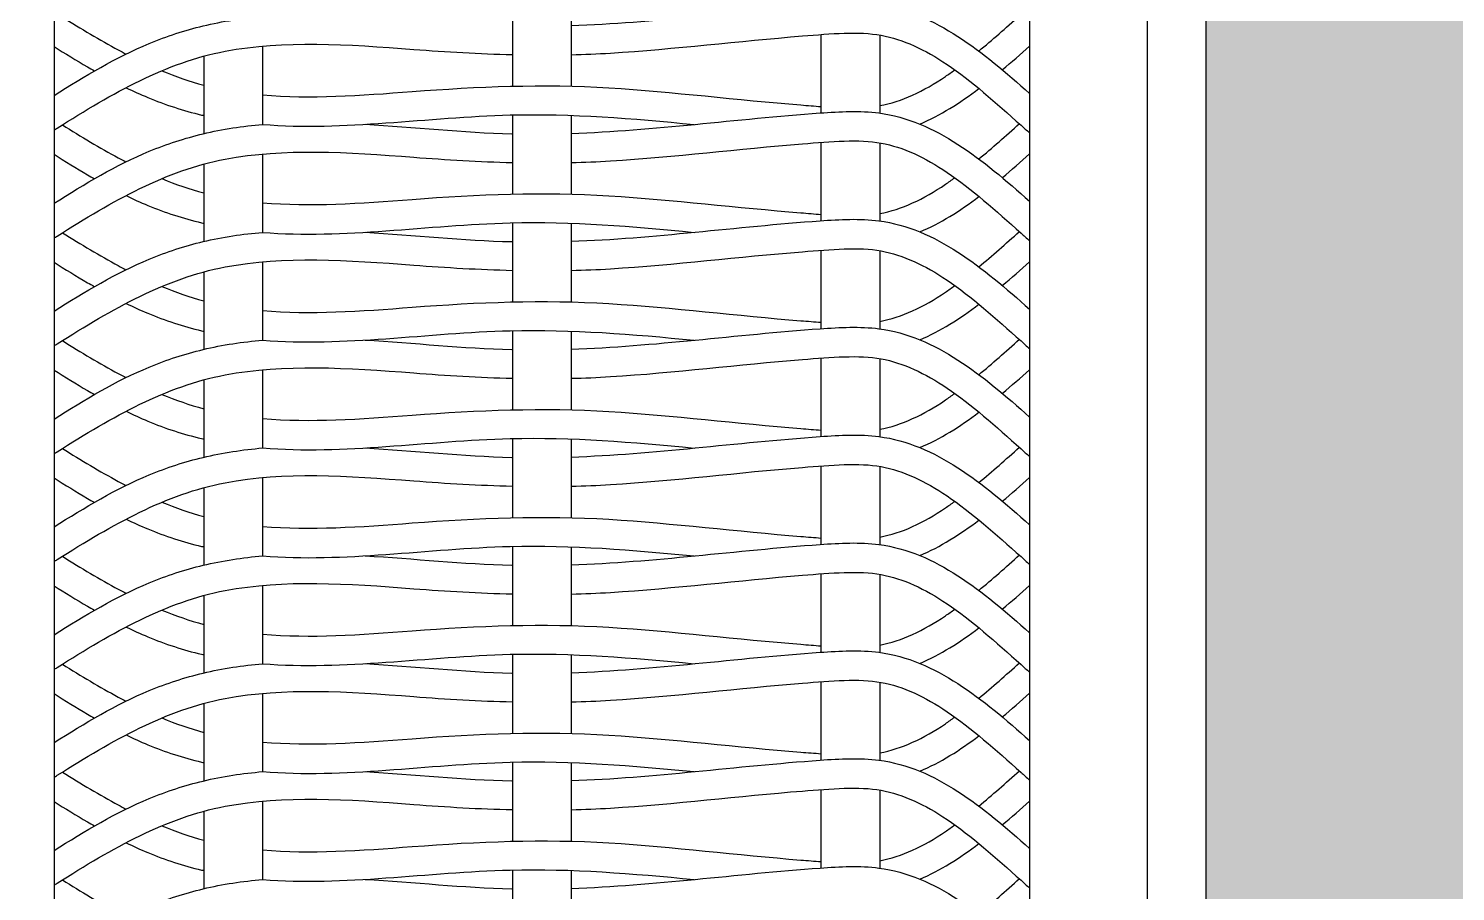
# Model space of a CAD drawing. Header units: millimetres. Extents: x 3409 to 3822, y 896 to 1108.
# Drawn here: x 3718.662 to 3719.876, y 1038.207 to 1038.941 of the extents above; entities that cross this region are included whole.
import ezdxf

# ---------------------------------------------------------------- set-up
doc = ezdxf.new("R2010")
doc.units = ezdxf.units.MM
doc.layers.add('a-epipla', color=8, linetype='Continuous')
doc.layers.add('toixoi_provolh', color=150, linetype='Continuous')

msp = doc.modelspace()

# ---------------------------------------------------------------- hatches: boundary and pattern name
at = {"layer": 'toixoi_provolh', "true_color": 0xa7a8aa}
h = msp.add_hatch(color=253, dxfattribs=at)
h.dxf.hatch_style = 1
h.paths.add_polyline_path([(3716.2639, 1040.6405), (3713.2639, 1040.6405), (3713.2639, 1040.2405), (3716.2639, 1040.2405)])
h.paths.add_polyline_path([(3713.2639, 1040.6405), (3712.8639, 1040.6405), (3712.8639, 1037.6405), (3713.2639, 1037.6405)])
h.paths.add_polyline_path([(3719.6639, 1040.6405), (3716.6639, 1040.6405), (3716.6639, 1040.2405), (3719.6639, 1040.2405)])
h.paths.add_polyline_path([(3716.6639, 1040.6405), (3716.2639, 1040.6405), (3716.2639, 1040.2405), (3716.2639, 1037.6405), (3716.6639, 1037.6405)])
h.paths.add_polyline_path([(3723.0639, 1040.6405), (3720.0639, 1040.6405), (3720.0639, 1040.2405), (3723.0639, 1040.2405)])
h.paths.add_polyline_path([(3720.0639, 1040.6405), (3719.6639, 1040.6405), (3719.6639, 1040.2405), (3719.6639, 1037.6405), (3720.0639, 1037.6405)])
h.paths.add_polyline_path([(3723.4639, 1040.6405), (3723.0639, 1040.6405), (3723.0639, 1040.2405), (3723.0639, 1037.6405), (3723.4639, 1037.6405)])

# ---------------------------------------------------------------- linework, layer by layer
at = {"layer": 'a-epipla'}
for p, q in [((3719.6139, 1040.1905), (3719.6139, 1037.6905)), ((3718.6839, 1040.0905), (3718.6839, 1037.6405)), ((3719.5139, 1040.0905), (3719.5139, 1037.6405)), ((3719.0739, 1038.9588), (3719.0739, 1038.8915)), ((3719.1239, 1038.9584), (3719.1239, 1038.8915)), ((3719.3364, 1038.9355), (3719.3364, 1038.8688)), ((3719.3864, 1038.9351), (3719.3864, 1038.8687)), ((3718.8614, 1038.9256), (3718.8614, 1038.859)), ((3718.8114, 1038.9171), (3718.8114, 1038.8512)), ((3719.0739, 1038.8671), (3719.0739, 1038.7997)), ((3719.1239, 1038.8667), (3719.1239, 1038.7997)), ((3719.3364, 1038.8438), (3719.3364, 1038.777)), ((3719.3864, 1038.8434), (3719.3864, 1038.7769)), ((3718.8114, 1038.8253), (3718.8114, 1038.7595)), ((3718.8614, 1038.8339), (3718.8614, 1038.7672)), ((3719.0739, 1038.7753), (3719.0739, 1038.708)), ((3719.1239, 1038.7749), (3719.1239, 1038.708)), ((3719.3364, 1038.752), (3719.3364, 1038.6853)), ((3719.3864, 1038.7516), (3719.3864, 1038.6852)), ((3718.8614, 1038.7421), (3718.8614, 1038.6755)), ((3718.8114, 1038.7336), (3718.8114, 1038.6677)), ((3719.0739, 1038.6836), (3719.0739, 1038.6162)), ((3719.1239, 1038.6832), (3719.1239, 1038.6163)), ((3719.3364, 1038.6603), (3719.3364, 1038.5936)), ((3719.3864, 1038.6599), (3719.3864, 1038.5934)), ((3718.8114, 1038.6418), (3718.8114, 1038.576)), ((3718.8614, 1038.6504), (3718.8614, 1038.5838)), ((3719.0739, 1038.5919), (3719.0739, 1038.5245)), ((3719.1239, 1038.5914), (3719.1239, 1038.5245)), ((3719.3364, 1038.5685), (3719.3364, 1038.5018)), ((3719.3864, 1038.5681), (3719.3864, 1038.5017)), ((3718.8614, 1038.5586), (3718.8614, 1038.492)), ((3718.8114, 1038.5501), (3718.8114, 1038.4842)), ((3719.0739, 1038.5001), (3719.0739, 1038.4328)), ((3719.1239, 1038.4997), (3719.1239, 1038.4328)), ((3719.3364, 1038.4768), (3719.3364, 1038.4101)), ((3719.3864, 1038.4764), (3719.3864, 1038.4099)), ((3718.8114, 1038.4583), (3718.8114, 1038.3925)), ((3718.8614, 1038.4669), (3718.8614, 1038.4003)), ((3719.0739, 1038.4084), (3719.0739, 1038.341)), ((3719.1239, 1038.408), (3719.1239, 1038.341)), ((3718.8614, 1038.3751), (3718.8614, 1038.3085)), ((3719.3364, 1038.385), (3719.3364, 1038.3183)), ((3719.3864, 1038.3846), (3719.3864, 1038.3182)), ((3718.8114, 1038.3666), (3718.8114, 1038.3007)), ((3719.0739, 1038.3166), (3719.0739, 1038.2493)), ((3719.1239, 1038.3162), (3719.1239, 1038.2493)), ((3719.3364, 1038.2933), (3719.3364, 1038.2266)), ((3719.3864, 1038.2929), (3719.3864, 1038.2264)), ((3718.8614, 1038.2834), (3718.8614, 1038.2168)), ((3718.8114, 1038.2749), (3718.8114, 1038.209)), ((3719.0739, 1038.2249), (3719.0739, 1038.1575)), ((3719.1239, 1038.2245), (3719.1239, 1038.1575))]:
    msp.add_line(p, q, dxfattribs=at)
for points, knots in [([(3719.1239, 1038.9431), (3719.1944, 1038.9455), (3719.2804, 1038.9577), (3719.4203, 1038.9654), (3719.4742, 1038.9207), (3719.5139, 1038.8853)], [0.4662693, 0.4662693, 0.4662693, 0.4662693, 0.6786549, 0.7286549, 0.877812, 0.877812, 0.877812, 0.877812]), ([(3718.6839, 1038.8837), (3718.7101, 1038.9001), (3718.7503, 1038.9244), (3718.8117, 1038.9445), (3718.8444, 1038.9493), (3718.8614, 1038.9507)], [0.0125232, 0.0125232, 0.0125232, 0.0125232, 0.1049264, 0.1530593, 0.2047826, 0.2047826, 0.2047826, 0.2047826]), ([(3718.6911, 1038.9504), (3718.707, 1038.9403), (3718.7228, 1038.9309), (3718.7386, 1038.9224), (3718.7408, 1038.9212), (3718.743, 1038.92), (3718.7451, 1038.9189)], [0.00678697, 0.00678697, 0.00678697, 0.00678697, 0.06344334, 0.06344334, 0.06344334, 0.07121295, 0.07121295, 0.07121295, 0.07121295]), ([(3719.1239, 1038.9183), (3719.1351, 1038.9186), (3719.1462, 1038.919), (3719.2124, 1038.9232), (3719.2664, 1038.9299), (3719.345, 1038.9362), (3719.3687, 1038.9383), (3719.4064, 1038.9314), (3719.4249, 1038.9227), (3719.4643, 1038.8961), (3719.4851, 1038.8776), (3719.5066, 1038.8583), (3719.509, 1038.8562), (3719.5114, 1038.854), (3719.5139, 1038.8518)], [0.4655013, 0.4655013, 0.4655013, 0.4655013, 0.498274, 0.498274, 0.6616991, 0.6616991, 0.7352337, 0.7352337, 0.8087683, 0.8087683, 0.8895351, 0.8895351, 0.8895351, 0.8986667, 0.8986667, 0.8986667, 0.8986667]), ([(3718.6839, 1038.8541), (3718.6848, 1038.8547), (3718.6857, 1038.8553), (3718.6866, 1038.8558), (3718.734, 1038.8858), (3718.7792, 1038.9117), (3718.8796, 1038.9308), (3718.9337, 1038.9272), (3719.0176, 1038.9207), (3719.0457, 1038.9191), (3719.0739, 1038.9184)], [-0.0032083, -0.0032083, -0.0032083, -0.0032083, 0, 0, 0, 0.1674245, 0.1674245, 0.3348489, 0.3348489, 0.4168796, 0.4168796, 0.4168796, 0.4168796]), ([(3718.6839, 1038.9253), (3718.6933, 1038.9194), (3718.7028, 1038.9135), (3718.7124, 1038.9079), (3718.7144, 1038.9068), (3718.7163, 1038.9056), (3718.7183, 1038.9045)], [0.01406967, 0.01406967, 0.01406967, 0.01406967, 0.04740122, 0.04740122, 0.04740122, 0.05413463, 0.05413463, 0.05413463, 0.05413463]), ([(3719.3864, 1038.875), (3719.4052, 1038.8784), (3719.4236, 1038.8872), (3719.445, 1038.9016), (3719.4476, 1038.9035), (3719.4503, 1038.9054)], [0.73539871, 0.73539871, 0.73539871, 0.73539871, 0.80876826, 0.80876826, 0.81911219, 0.81911219, 0.81911219, 0.81911219]), ([(3718.7452, 1038.8902), (3718.7513, 1038.8873), (3718.772, 1038.8779), (3718.7945, 1038.8705), (3718.8107, 1038.8667), (3718.8114, 1038.8666)], [0.08463791, 0.08463791, 0.08463791, 0.08463791, 0.10492637, 0.15305927, 0.15507122, 0.15507122, 0.15507122, 0.15507122]), ([(3718.8614, 1038.8841), (3718.9019, 1038.8806), (3718.9446, 1038.8836), (3719.0436, 1038.8912), (3719.1008, 1038.8936), (3719.2111, 1038.8867), (3719.2651, 1038.8799), (3719.3251, 1038.8751), (3719.3308, 1038.8746), (3719.3364, 1038.8742)], [0.2038605, 0.2038605, 0.2038605, 0.2038605, 0.3348489, 0.3348489, 0.498274, 0.498274, 0.6616991, 0.6616991, 0.6790294, 0.6790294, 0.6790294, 0.6790294]), ([(3718.6839, 1038.7919), (3718.7101, 1038.8084), (3718.7503, 1038.8327), (3718.8117, 1038.8527), (3718.8444, 1038.8576), (3718.8614, 1038.859)], [0.0125232, 0.0125232, 0.0125232, 0.0125232, 0.1049264, 0.1530593, 0.2047826, 0.2047826, 0.2047826, 0.2047826]), ([(3718.8614, 1038.859), (3718.9305, 1038.8534), (3719.0556, 1038.8742), (3719.1763, 1038.864), (3719.2285, 1038.859)], [0.2060573, 0.2060573, 0.2060573, 0.2060573, 0.4155593, 0.5729024, 0.5729024, 0.5729024, 0.5729024]), ([(3718.9485, 1038.8591), (3718.99, 1038.8567), (3719.0321, 1038.8521), (3719.0737, 1038.851), (3719.0739, 1038.851)], [0.2917847, 0.2917847, 0.2917847, 0.2917847, 0.4155593, 0.4161946, 0.4161946, 0.4161946, 0.4161946]), ([(3719.1239, 1038.8514), (3719.1944, 1038.8538), (3719.2804, 1038.866), (3719.4203, 1038.8736), (3719.4742, 1038.829), (3719.5139, 1038.7936)], [0.4662693, 0.4662693, 0.4662693, 0.4662693, 0.6786549, 0.7286549, 0.877812, 0.877812, 0.877812, 0.877812]), ([(3718.6911, 1038.8586), (3718.707, 1038.8486), (3718.7228, 1038.8391), (3718.7386, 1038.8306), (3718.7408, 1038.8294), (3718.743, 1038.8283), (3718.7451, 1038.8272)], [0.00678697, 0.00678697, 0.00678697, 0.00678697, 0.06344334, 0.06344334, 0.06344334, 0.07121295, 0.07121295, 0.07121295, 0.07121295]), ([(3719.1239, 1038.8266), (3719.1351, 1038.8268), (3719.1462, 1038.8273), (3719.2124, 1038.8314), (3719.2664, 1038.8381), (3719.345, 1038.8445), (3719.3687, 1038.8466), (3719.4064, 1038.8397), (3719.4249, 1038.8309), (3719.4643, 1038.8043), (3719.4851, 1038.7858), (3719.5066, 1038.7666), (3719.509, 1038.7644), (3719.5114, 1038.7622), (3719.5139, 1038.76)], [0.4655013, 0.4655013, 0.4655013, 0.4655013, 0.498274, 0.498274, 0.6616991, 0.6616991, 0.7352337, 0.7352337, 0.8087683, 0.8087683, 0.8895351, 0.8895351, 0.8895351, 0.8986667, 0.8986667, 0.8986667, 0.8986667]), ([(3718.6839, 1038.7624), (3718.6848, 1038.7629), (3718.6857, 1038.7635), (3718.6866, 1038.7641), (3718.734, 1038.7941), (3718.7792, 1038.8199), (3718.8796, 1038.839), (3718.9337, 1038.8354), (3719.0176, 1038.829), (3719.0457, 1038.8273), (3719.0739, 1038.8266)], [-0.0032083, -0.0032083, -0.0032083, -0.0032083, 0, 0, 0, 0.1674245, 0.1674245, 0.3348489, 0.3348489, 0.4168796, 0.4168796, 0.4168796, 0.4168796]), ([(3718.6839, 1038.8336), (3718.6933, 1038.8276), (3718.7028, 1038.8218), (3718.7124, 1038.8162), (3718.7144, 1038.815), (3718.7163, 1038.8139), (3718.7183, 1038.8128)], [0.01406967, 0.01406967, 0.01406967, 0.01406967, 0.04740122, 0.04740122, 0.04740122, 0.05413463, 0.05413463, 0.05413463, 0.05413463]), ([(3719.3864, 1038.7832), (3719.4052, 1038.7867), (3719.4236, 1038.7954), (3719.445, 1038.8099), (3719.4476, 1038.8117), (3719.4503, 1038.8136)], [0.73539871, 0.73539871, 0.73539871, 0.73539871, 0.80876826, 0.80876826, 0.81911219, 0.81911219, 0.81911219, 0.81911219]), ([(3718.7452, 1038.7985), (3718.7513, 1038.7955), (3718.772, 1038.7861), (3718.7945, 1038.7788), (3718.8107, 1038.775), (3718.8114, 1038.7748)], [0.08463791, 0.08463791, 0.08463791, 0.08463791, 0.10492637, 0.15305927, 0.15507122, 0.15507122, 0.15507122, 0.15507122]), ([(3718.8614, 1038.7924), (3718.9019, 1038.7889), (3718.9446, 1038.7918), (3719.0436, 1038.7995), (3719.1008, 1038.8018), (3719.2111, 1038.7949), (3719.2651, 1038.7882), (3719.3251, 1038.7834), (3719.3308, 1038.7829), (3719.3364, 1038.7825)], [0.2038605, 0.2038605, 0.2038605, 0.2038605, 0.3348489, 0.3348489, 0.498274, 0.498274, 0.6616991, 0.6616991, 0.6790294, 0.6790294, 0.6790294, 0.6790294]), ([(3718.8614, 1038.7672), (3718.9305, 1038.7616), (3719.0556, 1038.7824), (3719.1763, 1038.7723), (3719.2285, 1038.7672)], [0.2060573, 0.2060573, 0.2060573, 0.2060573, 0.4155593, 0.5729024, 0.5729024, 0.5729024, 0.5729024]), ([(3719.1239, 1038.7596), (3719.1944, 1038.7621), (3719.2804, 1038.7743), (3719.4203, 1038.7819), (3719.4742, 1038.7372), (3719.5139, 1038.7018)], [0.4662693, 0.4662693, 0.4662693, 0.4662693, 0.6786549, 0.7286549, 0.877812, 0.877812, 0.877812, 0.877812]), ([(3718.6839, 1038.7002), (3718.7101, 1038.7167), (3718.7503, 1038.741), (3718.8117, 1038.761), (3718.8444, 1038.7658), (3718.8614, 1038.7672)], [0.0125232, 0.0125232, 0.0125232, 0.0125232, 0.1049264, 0.1530593, 0.2047826, 0.2047826, 0.2047826, 0.2047826]), ([(3718.6911, 1038.7669), (3718.707, 1038.7569), (3718.7228, 1038.7474), (3718.7386, 1038.7389), (3718.7408, 1038.7377), (3718.743, 1038.7366), (3718.7451, 1038.7354)], [0.00678697, 0.00678697, 0.00678697, 0.00678697, 0.06344334, 0.06344334, 0.06344334, 0.07121295, 0.07121295, 0.07121295, 0.07121295]), ([(3718.9485, 1038.7673), (3718.99, 1038.7649), (3719.0321, 1038.7603), (3719.0737, 1038.7593), (3719.0739, 1038.7593)], [0.2917847, 0.2917847, 0.2917847, 0.2917847, 0.4155593, 0.4161946, 0.4161946, 0.4161946, 0.4161946]), ([(3719.1239, 1038.7348), (3719.1351, 1038.7351), (3719.1462, 1038.7355), (3719.2124, 1038.7397), (3719.2664, 1038.7464), (3719.345, 1038.7527), (3719.3687, 1038.7549), (3719.4064, 1038.748), (3719.4249, 1038.7392), (3719.4643, 1038.7126), (3719.4851, 1038.6941), (3719.5066, 1038.6748), (3719.509, 1038.6727), (3719.5114, 1038.6705), (3719.5139, 1038.6683)], [0.4655013, 0.4655013, 0.4655013, 0.4655013, 0.498274, 0.498274, 0.6616991, 0.6616991, 0.7352337, 0.7352337, 0.8087683, 0.8087683, 0.8895351, 0.8895351, 0.8895351, 0.8986667, 0.8986667, 0.8986667, 0.8986667]), ([(3718.6839, 1038.6706), (3718.6848, 1038.6712), (3718.6857, 1038.6718), (3718.6866, 1038.6723), (3718.734, 1038.7023), (3718.7792, 1038.7282), (3718.8796, 1038.7473), (3718.9337, 1038.7437), (3719.0176, 1038.7372), (3719.0457, 1038.7356), (3719.0739, 1038.7349)], [-0.0032083, -0.0032083, -0.0032083, -0.0032083, 0, 0, 0, 0.1674245, 0.1674245, 0.3348489, 0.3348489, 0.4168796, 0.4168796, 0.4168796, 0.4168796]), ([(3718.6839, 1038.7418), (3718.6933, 1038.7359), (3718.7028, 1038.73), (3718.7124, 1038.7244), (3718.7144, 1038.7233), (3718.7163, 1038.7222), (3718.7183, 1038.721)], [0.01406967, 0.01406967, 0.01406967, 0.01406967, 0.04740122, 0.04740122, 0.04740122, 0.05413463, 0.05413463, 0.05413463, 0.05413463]), ([(3719.3864, 1038.6915), (3719.4052, 1038.6949), (3719.4236, 1038.7037), (3719.445, 1038.7181), (3719.4476, 1038.72), (3719.4503, 1038.7219)], [0.73539871, 0.73539871, 0.73539871, 0.73539871, 0.80876826, 0.80876826, 0.81911219, 0.81911219, 0.81911219, 0.81911219]), ([(3718.7452, 1038.7068), (3718.7513, 1038.7038), (3718.772, 1038.6944), (3718.7945, 1038.6871), (3718.8107, 1038.6832), (3718.8114, 1038.6831)], [0.08463791, 0.08463791, 0.08463791, 0.08463791, 0.10492637, 0.15305927, 0.15507122, 0.15507122, 0.15507122, 0.15507122]), ([(3718.8614, 1038.7006), (3718.9019, 1038.6972), (3718.9446, 1038.7001), (3719.0436, 1038.7078), (3719.1008, 1038.7101), (3719.2111, 1038.7032), (3719.2651, 1038.6964), (3719.3251, 1038.6916), (3719.3308, 1038.6911), (3719.3364, 1038.6907)], [0.2038605, 0.2038605, 0.2038605, 0.2038605, 0.3348489, 0.3348489, 0.498274, 0.498274, 0.6616991, 0.6616991, 0.6790294, 0.6790294, 0.6790294, 0.6790294]), ([(3718.8614, 1038.6755), (3718.9305, 1038.6699), (3719.0556, 1038.6907), (3719.1763, 1038.6805), (3719.2285, 1038.6755)], [0.2060573, 0.2060573, 0.2060573, 0.2060573, 0.4155593, 0.5729024, 0.5729024, 0.5729024, 0.5729024]), ([(3719.1239, 1038.6679), (3719.1944, 1038.6703), (3719.2804, 1038.6825), (3719.4203, 1038.6901), (3719.4742, 1038.6455), (3719.5139, 1038.6101)], [0.4662693, 0.4662693, 0.4662693, 0.4662693, 0.6786549, 0.7286549, 0.877812, 0.877812, 0.877812, 0.877812]), ([(3718.6839, 1038.6084), (3718.7101, 1038.6249), (3718.7503, 1038.6492), (3718.8117, 1038.6692), (3718.8444, 1038.6741), (3718.8614, 1038.6755)], [0.0125232, 0.0125232, 0.0125232, 0.0125232, 0.1049264, 0.1530593, 0.2047826, 0.2047826, 0.2047826, 0.2047826]), ([(3718.6911, 1038.6751), (3718.707, 1038.6651), (3718.7228, 1038.6556), (3718.7386, 1038.6471), (3718.7408, 1038.646), (3718.743, 1038.6448), (3718.7451, 1038.6437)], [0.00678697, 0.00678697, 0.00678697, 0.00678697, 0.06344334, 0.06344334, 0.06344334, 0.07121295, 0.07121295, 0.07121295, 0.07121295]), ([(3718.9485, 1038.6756), (3718.99, 1038.6732), (3719.0321, 1038.6686), (3719.0737, 1038.6675), (3719.0739, 1038.6675)], [0.2917847, 0.2917847, 0.2917847, 0.2917847, 0.4155593, 0.4161946, 0.4161946, 0.4161946, 0.4161946]), ([(3718.6839, 1038.5789), (3718.6848, 1038.5794), (3718.6857, 1038.58), (3718.6866, 1038.5806), (3718.734, 1038.6106), (3718.7792, 1038.6364), (3718.8796, 1038.6555), (3718.9337, 1038.652), (3719.0176, 1038.6455), (3719.0457, 1038.6438), (3719.0739, 1038.6431)], [-0.0032083, -0.0032083, -0.0032083, -0.0032083, 0, 0, 0, 0.1674245, 0.1674245, 0.3348489, 0.3348489, 0.4168796, 0.4168796, 0.4168796, 0.4168796]), ([(3719.1239, 1038.6431), (3719.1351, 1038.6433), (3719.1462, 1038.6438), (3719.2124, 1038.6479), (3719.2664, 1038.6547), (3719.345, 1038.661), (3719.3687, 1038.6631), (3719.4064, 1038.6562), (3719.4249, 1038.6474), (3719.4643, 1038.6209), (3719.4851, 1038.6024), (3719.5066, 1038.5831), (3719.509, 1038.5809), (3719.5114, 1038.5787), (3719.5139, 1038.5765)], [0.4655013, 0.4655013, 0.4655013, 0.4655013, 0.498274, 0.498274, 0.6616991, 0.6616991, 0.7352337, 0.7352337, 0.8087683, 0.8087683, 0.8895351, 0.8895351, 0.8895351, 0.8986667, 0.8986667, 0.8986667, 0.8986667]), ([(3718.6839, 1038.6501), (3718.6933, 1038.6442), (3718.7028, 1038.6383), (3718.7124, 1038.6327), (3718.7144, 1038.6315), (3718.7163, 1038.6304), (3718.7183, 1038.6293)], [0.01406967, 0.01406967, 0.01406967, 0.01406967, 0.04740122, 0.04740122, 0.04740122, 0.05413463, 0.05413463, 0.05413463, 0.05413463]), ([(3719.3864, 1038.5997), (3719.4052, 1038.6032), (3719.4236, 1038.612), (3719.445, 1038.6264), (3719.4476, 1038.6282), (3719.4503, 1038.6302)], [0.73539871, 0.73539871, 0.73539871, 0.73539871, 0.80876826, 0.80876826, 0.81911219, 0.81911219, 0.81911219, 0.81911219]), ([(3718.8614, 1038.6089), (3718.9019, 1038.6054), (3718.9446, 1038.6083), (3719.0436, 1038.616), (3719.1008, 1038.6183), (3719.2111, 1038.6114), (3719.2651, 1038.6047), (3719.3251, 1038.5999), (3719.3308, 1038.5994), (3719.3364, 1038.599)], [0.2038605, 0.2038605, 0.2038605, 0.2038605, 0.3348489, 0.3348489, 0.498274, 0.498274, 0.6616991, 0.6616991, 0.6790294, 0.6790294, 0.6790294, 0.6790294]), ([(3718.7452, 1038.615), (3718.7513, 1038.6121), (3718.772, 1038.6026), (3718.7945, 1038.5953), (3718.8107, 1038.5915), (3718.8114, 1038.5913)], [0.08463791, 0.08463791, 0.08463791, 0.08463791, 0.10492637, 0.15305927, 0.15507122, 0.15507122, 0.15507122, 0.15507122]), ([(3718.8614, 1038.5838), (3718.9305, 1038.5782), (3719.0556, 1038.5989), (3719.1763, 1038.5888), (3719.2285, 1038.5837)], [0.2060573, 0.2060573, 0.2060573, 0.2060573, 0.4155593, 0.5729024, 0.5729024, 0.5729024, 0.5729024]), ([(3719.1239, 1038.5761), (3719.1944, 1038.5786), (3719.2804, 1038.5908), (3719.4203, 1038.5984), (3719.4742, 1038.5538), (3719.5139, 1038.5184)], [0.4662693, 0.4662693, 0.4662693, 0.4662693, 0.6786549, 0.7286549, 0.877812, 0.877812, 0.877812, 0.877812]), ([(3718.6839, 1038.5167), (3718.7101, 1038.5332), (3718.7503, 1038.5575), (3718.8117, 1038.5775), (3718.8444, 1038.5823), (3718.8614, 1038.5838)], [0.0125232, 0.0125232, 0.0125232, 0.0125232, 0.1049264, 0.1530593, 0.2047826, 0.2047826, 0.2047826, 0.2047826]), ([(3718.6911, 1038.5834), (3718.707, 1038.5734), (3718.7228, 1038.5639), (3718.7386, 1038.5554), (3718.7408, 1038.5542), (3718.743, 1038.5531), (3718.7451, 1038.5519)], [0.00678697, 0.00678697, 0.00678697, 0.00678697, 0.06344334, 0.06344334, 0.06344334, 0.07121295, 0.07121295, 0.07121295, 0.07121295]), ([(3718.9485, 1038.5838), (3718.99, 1038.5814), (3719.0321, 1038.5768), (3719.0737, 1038.5758), (3719.0739, 1038.5758)], [0.2917847, 0.2917847, 0.2917847, 0.2917847, 0.4155593, 0.4161946, 0.4161946, 0.4161946, 0.4161946]), ([(3719.1239, 1038.5513), (3719.1351, 1038.5516), (3719.1462, 1038.552), (3719.2124, 1038.5562), (3719.2664, 1038.5629), (3719.345, 1038.5693), (3719.3687, 1038.5714), (3719.4064, 1038.5645), (3719.4249, 1038.5557), (3719.4643, 1038.5291), (3719.4851, 1038.5106), (3719.5066, 1038.4914), (3719.509, 1038.4892), (3719.5114, 1038.487), (3719.5139, 1038.4848)], [0.4655013, 0.4655013, 0.4655013, 0.4655013, 0.498274, 0.498274, 0.6616991, 0.6616991, 0.7352337, 0.7352337, 0.8087683, 0.8087683, 0.8895351, 0.8895351, 0.8895351, 0.8986667, 0.8986667, 0.8986667, 0.8986667]), ([(3718.6839, 1038.4871), (3718.6848, 1038.4877), (3718.6857, 1038.4883), (3718.6866, 1038.4889), (3718.734, 1038.5188), (3718.7792, 1038.5447), (3718.8796, 1038.5638), (3718.9337, 1038.5602), (3719.0176, 1038.5537), (3719.0457, 1038.5521), (3719.0739, 1038.5514)], [-0.0032083, -0.0032083, -0.0032083, -0.0032083, 0, 0, 0, 0.1674245, 0.1674245, 0.3348489, 0.3348489, 0.4168796, 0.4168796, 0.4168796, 0.4168796]), ([(3718.6839, 1038.5583), (3718.6933, 1038.5524), (3718.7028, 1038.5466), (3718.7124, 1038.5409), (3718.7144, 1038.5398), (3718.7163, 1038.5387), (3718.7183, 1038.5376)], [0.01406967, 0.01406967, 0.01406967, 0.01406967, 0.04740122, 0.04740122, 0.04740122, 0.05413463, 0.05413463, 0.05413463, 0.05413463]), ([(3719.3864, 1038.508), (3719.4052, 1038.5114), (3719.4236, 1038.5202), (3719.445, 1038.5346), (3719.4476, 1038.5365), (3719.4503, 1038.5384)], [0.73539871, 0.73539871, 0.73539871, 0.73539871, 0.80876826, 0.80876826, 0.81911219, 0.81911219, 0.81911219, 0.81911219]), ([(3718.7452, 1038.5233), (3718.7513, 1038.5203), (3718.772, 1038.5109), (3718.7945, 1038.5036), (3718.8107, 1038.4998), (3718.8114, 1038.4996)], [0.08463791, 0.08463791, 0.08463791, 0.08463791, 0.10492637, 0.15305927, 0.15507122, 0.15507122, 0.15507122, 0.15507122]), ([(3718.8614, 1038.5171), (3718.9019, 1038.5137), (3718.9446, 1038.5166), (3719.0436, 1038.5243), (3719.1008, 1038.5266), (3719.2111, 1038.5197), (3719.2651, 1038.513), (3719.3251, 1038.5081), (3719.3308, 1038.5077), (3719.3364, 1038.5072)], [0.2038605, 0.2038605, 0.2038605, 0.2038605, 0.3348489, 0.3348489, 0.498274, 0.498274, 0.6616991, 0.6616991, 0.6790294, 0.6790294, 0.6790294, 0.6790294]), ([(3718.8614, 1038.492), (3718.9305, 1038.4864), (3719.0556, 1038.5072), (3719.1763, 1038.4971), (3719.2285, 1038.492)], [0.2060573, 0.2060573, 0.2060573, 0.2060573, 0.4155593, 0.5729024, 0.5729024, 0.5729024, 0.5729024]), ([(3719.1239, 1038.4844), (3719.1944, 1038.4868), (3719.2804, 1038.499), (3719.4203, 1038.5066), (3719.4742, 1038.462), (3719.5139, 1038.4266)], [0.4662693, 0.4662693, 0.4662693, 0.4662693, 0.6786549, 0.7286549, 0.877812, 0.877812, 0.877812, 0.877812]), ([(3718.6839, 1038.425), (3718.7101, 1038.4414), (3718.7503, 1038.4657), (3718.8117, 1038.4857), (3718.8444, 1038.4906), (3718.8614, 1038.492)], [0.0125232, 0.0125232, 0.0125232, 0.0125232, 0.1049264, 0.1530593, 0.2047826, 0.2047826, 0.2047826, 0.2047826]), ([(3718.6911, 1038.4917), (3718.707, 1038.4816), (3718.7228, 1038.4721), (3718.7386, 1038.4636), (3718.7408, 1038.4625), (3718.743, 1038.4613), (3718.7451, 1038.4602)], [0.00678697, 0.00678697, 0.00678697, 0.00678697, 0.06344334, 0.06344334, 0.06344334, 0.07121295, 0.07121295, 0.07121295, 0.07121295]), ([(3718.9485, 1038.4921), (3718.99, 1038.4897), (3719.0321, 1038.4851), (3719.0737, 1038.4841), (3719.0739, 1038.4841)], [0.2917847, 0.2917847, 0.2917847, 0.2917847, 0.4155593, 0.4161946, 0.4161946, 0.4161946, 0.4161946]), ([(3718.6839, 1038.3954), (3718.6848, 1038.396), (3718.6857, 1038.3965), (3718.6866, 1038.3971), (3718.734, 1038.4271), (3718.7792, 1038.453), (3718.8796, 1038.4721), (3718.9337, 1038.4685), (3719.0176, 1038.462), (3719.0457, 1038.4603), (3719.0739, 1038.4597)], [-0.0032083, -0.0032083, -0.0032083, -0.0032083, 0, 0, 0, 0.1674245, 0.1674245, 0.3348489, 0.3348489, 0.4168796, 0.4168796, 0.4168796, 0.4168796]), ([(3719.1239, 1038.4596), (3719.1351, 1038.4598), (3719.1462, 1038.4603), (3719.2124, 1038.4644), (3719.2664, 1038.4712), (3719.345, 1038.4775), (3719.3687, 1038.4796), (3719.4064, 1038.4727), (3719.4249, 1038.464), (3719.4643, 1038.4374), (3719.4851, 1038.4189), (3719.5066, 1038.3996), (3719.509, 1038.3974), (3719.5114, 1038.3953), (3719.5139, 1038.3931)], [0.4655013, 0.4655013, 0.4655013, 0.4655013, 0.498274, 0.498274, 0.6616991, 0.6616991, 0.7352337, 0.7352337, 0.8087683, 0.8087683, 0.8895351, 0.8895351, 0.8895351, 0.8986667, 0.8986667, 0.8986667, 0.8986667]), ([(3718.6839, 1038.4666), (3718.6933, 1038.4607), (3718.7028, 1038.4548), (3718.7124, 1038.4492), (3718.7144, 1038.4481), (3718.7163, 1038.4469), (3718.7183, 1038.4458)], [0.01406967, 0.01406967, 0.01406967, 0.01406967, 0.04740122, 0.04740122, 0.04740122, 0.05413463, 0.05413463, 0.05413463, 0.05413463]), ([(3719.3864, 1038.4162), (3719.4052, 1038.4197), (3719.4236, 1038.4285), (3719.445, 1038.4429), (3719.4476, 1038.4447), (3719.4503, 1038.4467)], [0.73539871, 0.73539871, 0.73539871, 0.73539871, 0.80876826, 0.80876826, 0.81911219, 0.81911219, 0.81911219, 0.81911219]), ([(3718.8614, 1038.4254), (3718.9019, 1038.4219), (3718.9446, 1038.4249), (3719.0436, 1038.4325), (3719.1008, 1038.4348), (3719.2111, 1038.4279), (3719.2651, 1038.4212), (3719.3251, 1038.4164), (3719.3308, 1038.4159), (3719.3364, 1038.4155)], [0.2038605, 0.2038605, 0.2038605, 0.2038605, 0.3348489, 0.3348489, 0.498274, 0.498274, 0.6616991, 0.6616991, 0.6790294, 0.6790294, 0.6790294, 0.6790294]), ([(3718.7452, 1038.4315), (3718.7513, 1038.4286), (3718.772, 1038.4192), (3718.7945, 1038.4118), (3718.8107, 1038.408), (3718.8114, 1038.4079)], [0.08463791, 0.08463791, 0.08463791, 0.08463791, 0.10492637, 0.15305927, 0.15507122, 0.15507122, 0.15507122, 0.15507122]), ([(3718.8614, 1038.4003), (3718.9305, 1038.3947), (3719.0556, 1038.4154), (3719.1763, 1038.4053), (3719.2285, 1038.4003)], [0.2060573, 0.2060573, 0.2060573, 0.2060573, 0.4155593, 0.5729024, 0.5729024, 0.5729024, 0.5729024]), ([(3719.1239, 1038.3926), (3719.1944, 1038.3951), (3719.2804, 1038.4073), (3719.4203, 1038.4149), (3719.4742, 1038.3703), (3719.5139, 1038.3349)], [0.4662693, 0.4662693, 0.4662693, 0.4662693, 0.6786549, 0.7286549, 0.877812, 0.877812, 0.877812, 0.877812]), ([(3718.6839, 1038.3332), (3718.7101, 1038.3497), (3718.7503, 1038.374), (3718.8117, 1038.394), (3718.8444, 1038.3988), (3718.8614, 1038.4003)], [0.0125232, 0.0125232, 0.0125232, 0.0125232, 0.1049264, 0.1530593, 0.2047826, 0.2047826, 0.2047826, 0.2047826]), ([(3718.6911, 1038.3999), (3718.707, 1038.3899), (3718.7228, 1038.3804), (3718.7386, 1038.3719), (3718.7408, 1038.3707), (3718.743, 1038.3696), (3718.7451, 1038.3685)], [0.00678697, 0.00678697, 0.00678697, 0.00678697, 0.06344334, 0.06344334, 0.06344334, 0.07121295, 0.07121295, 0.07121295, 0.07121295]), ([(3718.9485, 1038.4004), (3718.99, 1038.398), (3719.0321, 1038.3934), (3719.0737, 1038.3923), (3719.0739, 1038.3923)], [0.2917847, 0.2917847, 0.2917847, 0.2917847, 0.4155593, 0.4161946, 0.4161946, 0.4161946, 0.4161946]), ([(3719.1239, 1038.3678), (3719.1351, 1038.3681), (3719.1462, 1038.3686), (3719.2124, 1038.3727), (3719.2664, 1038.3794), (3719.345, 1038.3858), (3719.3687, 1038.3879), (3719.4064, 1038.381), (3719.4249, 1038.3722), (3719.4643, 1038.3456), (3719.4851, 1038.3271), (3719.5066, 1038.3079), (3719.509, 1038.3057), (3719.5114, 1038.3035), (3719.5139, 1038.3013)], [0.4655013, 0.4655013, 0.4655013, 0.4655013, 0.498274, 0.498274, 0.6616991, 0.6616991, 0.7352337, 0.7352337, 0.8087683, 0.8087683, 0.8895351, 0.8895351, 0.8895351, 0.8986667, 0.8986667, 0.8986667, 0.8986667]), ([(3718.6839, 1038.3036), (3718.6848, 1038.3042), (3718.6857, 1038.3048), (3718.6866, 1038.3054), (3718.734, 1038.3353), (3718.7792, 1038.3612), (3718.8796, 1038.3803), (3718.9337, 1038.3767), (3719.0176, 1038.3702), (3719.0457, 1038.3686), (3719.0739, 1038.3679)], [-0.0032083, -0.0032083, -0.0032083, -0.0032083, 0, 0, 0, 0.1674245, 0.1674245, 0.3348489, 0.3348489, 0.4168796, 0.4168796, 0.4168796, 0.4168796]), ([(3718.6839, 1038.3749), (3718.6933, 1038.3689), (3718.7028, 1038.3631), (3718.7124, 1038.3574), (3718.7144, 1038.3563), (3718.7163, 1038.3552), (3718.7183, 1038.3541)], [0.01406967, 0.01406967, 0.01406967, 0.01406967, 0.04740122, 0.04740122, 0.04740122, 0.05413463, 0.05413463, 0.05413463, 0.05413463]), ([(3719.3864, 1038.3245), (3719.4052, 1038.328), (3719.4236, 1038.3367), (3719.445, 1038.3511), (3719.4476, 1038.353), (3719.4503, 1038.3549)], [0.73539871, 0.73539871, 0.73539871, 0.73539871, 0.80876826, 0.80876826, 0.81911219, 0.81911219, 0.81911219, 0.81911219]), ([(3718.7452, 1038.3398), (3718.7513, 1038.3368), (3718.772, 1038.3274), (3718.7945, 1038.3201), (3718.8107, 1038.3163), (3718.8114, 1038.3161)], [0.08463791, 0.08463791, 0.08463791, 0.08463791, 0.10492637, 0.15305927, 0.15507122, 0.15507122, 0.15507122, 0.15507122]), ([(3718.8614, 1038.3336), (3718.9019, 1038.3302), (3718.9446, 1038.3331), (3719.0436, 1038.3408), (3719.1008, 1038.3431), (3719.2111, 1038.3362), (3719.2651, 1038.3295), (3719.3251, 1038.3246), (3719.3308, 1038.3242), (3719.3364, 1038.3238)], [0.2038605, 0.2038605, 0.2038605, 0.2038605, 0.3348489, 0.3348489, 0.498274, 0.498274, 0.6616991, 0.6616991, 0.6790294, 0.6790294, 0.6790294, 0.6790294]), ([(3718.8614, 1038.3085), (3718.9305, 1038.3029), (3719.0556, 1038.3237), (3719.1763, 1038.3136), (3719.2285, 1038.3085)], [0.2060573, 0.2060573, 0.2060573, 0.2060573, 0.4155593, 0.5729024, 0.5729024, 0.5729024, 0.5729024]), ([(3719.1239, 1038.3009), (3719.1944, 1038.3033), (3719.2804, 1038.3155), (3719.4203, 1038.3232), (3719.4742, 1038.2785), (3719.5139, 1038.2431)], [0.4662693, 0.4662693, 0.4662693, 0.4662693, 0.6786549, 0.7286549, 0.877812, 0.877812, 0.877812, 0.877812]), ([(3718.6839, 1038.2415), (3718.7101, 1038.2579), (3718.7503, 1038.2822), (3718.8117, 1038.3022), (3718.8444, 1038.3071), (3718.8614, 1038.3085)], [0.0125232, 0.0125232, 0.0125232, 0.0125232, 0.1049264, 0.1530593, 0.2047826, 0.2047826, 0.2047826, 0.2047826]), ([(3718.6911, 1038.3082), (3718.707, 1038.2981), (3718.7228, 1038.2886), (3718.7386, 1038.2802), (3718.7408, 1038.279), (3718.743, 1038.2778), (3718.7451, 1038.2767)], [0.00678697, 0.00678697, 0.00678697, 0.00678697, 0.06344334, 0.06344334, 0.06344334, 0.07121295, 0.07121295, 0.07121295, 0.07121295]), ([(3718.9485, 1038.3086), (3718.99, 1038.3062), (3719.0321, 1038.3016), (3719.0737, 1038.3006), (3719.0739, 1038.3006)], [0.2917847, 0.2917847, 0.2917847, 0.2917847, 0.4155593, 0.4161946, 0.4161946, 0.4161946, 0.4161946]), ([(3718.6839, 1038.2119), (3718.6848, 1038.2125), (3718.6857, 1038.2131), (3718.6866, 1038.2136), (3718.734, 1038.2436), (3718.7792, 1038.2695), (3718.8796, 1038.2886), (3718.9337, 1038.285), (3719.0176, 1038.2785), (3719.0457, 1038.2768), (3719.0739, 1038.2762)], [-0.0032083, -0.0032083, -0.0032083, -0.0032083, 0, 0, 0, 0.1674245, 0.1674245, 0.3348489, 0.3348489, 0.4168796, 0.4168796, 0.4168796, 0.4168796]), ([(3719.1239, 1038.2761), (3719.1351, 1038.2764), (3719.1462, 1038.2768), (3719.2124, 1038.281), (3719.2664, 1038.2877), (3719.345, 1038.294), (3719.3687, 1038.2961), (3719.4064, 1038.2892), (3719.4249, 1038.2805), (3719.4643, 1038.2539), (3719.4851, 1038.2354), (3719.5066, 1038.2161), (3719.509, 1038.214), (3719.5114, 1038.2118), (3719.5139, 1038.2096)], [0.4655013, 0.4655013, 0.4655013, 0.4655013, 0.498274, 0.498274, 0.6616991, 0.6616991, 0.7352337, 0.7352337, 0.8087683, 0.8087683, 0.8895351, 0.8895351, 0.8895351, 0.8986667, 0.8986667, 0.8986667, 0.8986667]), ([(3718.6839, 1038.2831), (3718.6933, 1038.2772), (3718.7028, 1038.2713), (3718.7124, 1038.2657), (3718.7144, 1038.2646), (3718.7163, 1038.2634), (3718.7183, 1038.2623)], [0.01406967, 0.01406967, 0.01406967, 0.01406967, 0.04740122, 0.04740122, 0.04740122, 0.05413463, 0.05413463, 0.05413463, 0.05413463]), ([(3719.3864, 1038.2327), (3719.4052, 1038.2362), (3719.4236, 1038.245), (3719.445, 1038.2594), (3719.4476, 1038.2613), (3719.4503, 1038.2632)], [0.73539871, 0.73539871, 0.73539871, 0.73539871, 0.80876826, 0.80876826, 0.81911219, 0.81911219, 0.81911219, 0.81911219]), ([(3718.7452, 1038.248), (3718.7513, 1038.2451), (3718.772, 1038.2357), (3718.7945, 1038.2283), (3718.8107, 1038.2245), (3718.8114, 1038.2244)], [0.08463791, 0.08463791, 0.08463791, 0.08463791, 0.10492637, 0.15305927, 0.15507122, 0.15507122, 0.15507122, 0.15507122]), ([(3718.8614, 1038.2419), (3718.9019, 1038.2384), (3718.9446, 1038.2414), (3719.0436, 1038.249), (3719.1008, 1038.2514), (3719.2111, 1038.2445), (3719.2651, 1038.2377), (3719.3251, 1038.2329), (3719.3308, 1038.2324), (3719.3364, 1038.232)], [0.2038605, 0.2038605, 0.2038605, 0.2038605, 0.3348489, 0.3348489, 0.498274, 0.498274, 0.6616991, 0.6616991, 0.6790294, 0.6790294, 0.6790294, 0.6790294]), ([(3719.1239, 1038.2092), (3719.1944, 1038.2116), (3719.2804, 1038.2238), (3719.4203, 1038.2314), (3719.4742, 1038.1868), (3719.5139, 1038.1514)], [0.4662693, 0.4662693, 0.4662693, 0.4662693, 0.6786549, 0.7286549, 0.877812, 0.877812, 0.877812, 0.877812]), ([(3718.6839, 1038.1497), (3718.7101, 1038.1662), (3718.7503, 1038.1905), (3718.8117, 1038.2105), (3718.8444, 1038.2153), (3718.8614, 1038.2168)], [0.0125232, 0.0125232, 0.0125232, 0.0125232, 0.1049264, 0.1530593, 0.2047826, 0.2047826, 0.2047826, 0.2047826]), ([(3718.6911, 1038.2164), (3718.707, 1038.2064), (3718.7228, 1038.1969), (3718.7386, 1038.1884), (3718.7408, 1038.1872), (3718.743, 1038.1861), (3718.7451, 1038.185)], [0.00678697, 0.00678697, 0.00678697, 0.00678697, 0.06344334, 0.06344334, 0.06344334, 0.07121295, 0.07121295, 0.07121295, 0.07121295]), ([(3718.8614, 1038.2168), (3718.9305, 1038.2112), (3719.0556, 1038.232), (3719.1763, 1038.2218), (3719.2285, 1038.2168)], [0.2060573, 0.2060573, 0.2060573, 0.2060573, 0.4155593, 0.5729024, 0.5729024, 0.5729024, 0.5729024]), ([(3718.9485, 1038.2169), (3718.99, 1038.2145), (3719.0321, 1038.2099), (3719.0737, 1038.2088), (3719.0739, 1038.2088)], [0.2917847, 0.2917847, 0.2917847, 0.2917847, 0.4155593, 0.4161946, 0.4161946, 0.4161946, 0.4161946])]:
    msp.add_open_spline(points, degree=3, knots=knots, dxfattribs=at)
for points in [[(3719.4707, 1038.9214), (3719.4821, 1038.9308), (3719.4936, 1038.941), (3719.5053, 1038.9515)], [(3719.4907, 1038.9055), (3719.4985, 1038.912), (3719.5062, 1038.9188), (3719.5139, 1038.9257)], [(3718.7756, 1038.9046), (3718.7874, 1038.8998), (3718.7993, 1038.8956), (3718.8114, 1038.8924)], [(3719.4205, 1038.8593), (3719.438, 1038.8667), (3719.4547, 1038.8773), (3719.4708, 1038.8895)], [(3719.4707, 1038.8296), (3719.4821, 1038.839), (3719.4936, 1038.8493), (3719.5053, 1038.8597)], [(3719.4907, 1038.8137), (3719.4985, 1038.8203), (3719.5062, 1038.8271), (3719.5139, 1038.8339)], [(3718.7756, 1038.8129), (3718.7874, 1038.808), (3718.7993, 1038.8039), (3718.8114, 1038.8007)], [(3719.4205, 1038.7676), (3719.438, 1038.7749), (3719.4547, 1038.7855), (3719.4708, 1038.7977)], [(3719.4707, 1038.7379), (3719.4821, 1038.7473), (3719.4936, 1038.7575), (3719.5053, 1038.768)], [(3719.4907, 1038.722), (3719.4985, 1038.7285), (3719.5062, 1038.7353), (3719.5139, 1038.7422)], [(3718.7756, 1038.7212), (3718.7874, 1038.7163), (3718.7993, 1038.7121), (3718.8114, 1038.7089)], [(3719.4205, 1038.6758), (3719.438, 1038.6832), (3719.4547, 1038.6938), (3719.4708, 1038.706)], [(3719.4707, 1038.6461), (3719.4821, 1038.6556), (3719.4936, 1038.6658), (3719.5053, 1038.6763)], [(3719.4907, 1038.6302), (3719.4985, 1038.6368), (3719.5062, 1038.6436), (3719.5139, 1038.6504)], [(3718.7756, 1038.6294), (3718.7874, 1038.6245), (3718.7993, 1038.6204), (3718.8114, 1038.6172)], [(3719.4205, 1038.5841), (3719.438, 1038.5915), (3719.4547, 1038.602), (3719.4708, 1038.6143)], [(3719.4707, 1038.5544), (3719.4821, 1038.5638), (3719.4936, 1038.574), (3719.5053, 1038.5845)], [(3719.4907, 1038.5385), (3719.4985, 1038.545), (3719.5062, 1038.5518), (3719.5139, 1038.5587)], [(3718.7756, 1038.5377), (3718.7874, 1038.5328), (3718.7993, 1038.5287), (3718.8114, 1038.5254)], [(3719.4205, 1038.4923), (3719.438, 1038.4997), (3719.4547, 1038.5103), (3719.4708, 1038.5225)], [(3719.4707, 1038.4627), (3719.4821, 1038.4721), (3719.4936, 1038.4823), (3719.5053, 1038.4928)], [(3719.4907, 1038.4467), (3719.4985, 1038.4533), (3719.5062, 1038.4601), (3719.5139, 1038.4669)], [(3718.7756, 1038.4459), (3718.7874, 1038.4411), (3718.7993, 1038.4369), (3718.8114, 1038.4337)], [(3719.4205, 1038.4006), (3719.438, 1038.408), (3719.4547, 1038.4185), (3719.4708, 1038.4308)], [(3719.4707, 1038.3709), (3719.4821, 1038.3803), (3719.4936, 1038.3906), (3719.5053, 1038.401)], [(3719.4907, 1038.355), (3719.4985, 1038.3616), (3719.5062, 1038.3683), (3719.5139, 1038.3752)], [(3718.7756, 1038.3542), (3718.7874, 1038.3493), (3718.7993, 1038.3452), (3718.8114, 1038.3419)], [(3719.4205, 1038.3089), (3719.438, 1038.3162), (3719.4547, 1038.3268), (3719.4708, 1038.339)], [(3719.4707, 1038.2792), (3719.4821, 1038.2886), (3719.4936, 1038.2988), (3719.5053, 1038.3093)], [(3719.4907, 1038.2633), (3719.4985, 1038.2698), (3719.5062, 1038.2766), (3719.5139, 1038.2835)], [(3718.7756, 1038.2624), (3718.7874, 1038.2576), (3718.7993, 1038.2534), (3718.8114, 1038.2502)], [(3719.4205, 1038.2171), (3719.438, 1038.2245), (3719.4547, 1038.2351), (3719.4708, 1038.2473)], [(3719.4707, 1038.1874), (3719.4821, 1038.1968), (3719.4936, 1038.2071), (3719.5053, 1038.2175)]]:
    msp.add_open_spline(points, degree=3, dxfattribs=at)
at = {"layer": 'toixoi_provolh'}
msp.add_line((3719.6639, 1040.6405), (3719.6639, 1037.6405), dxfattribs=at)

doc.saveas('drawing.dxf')
